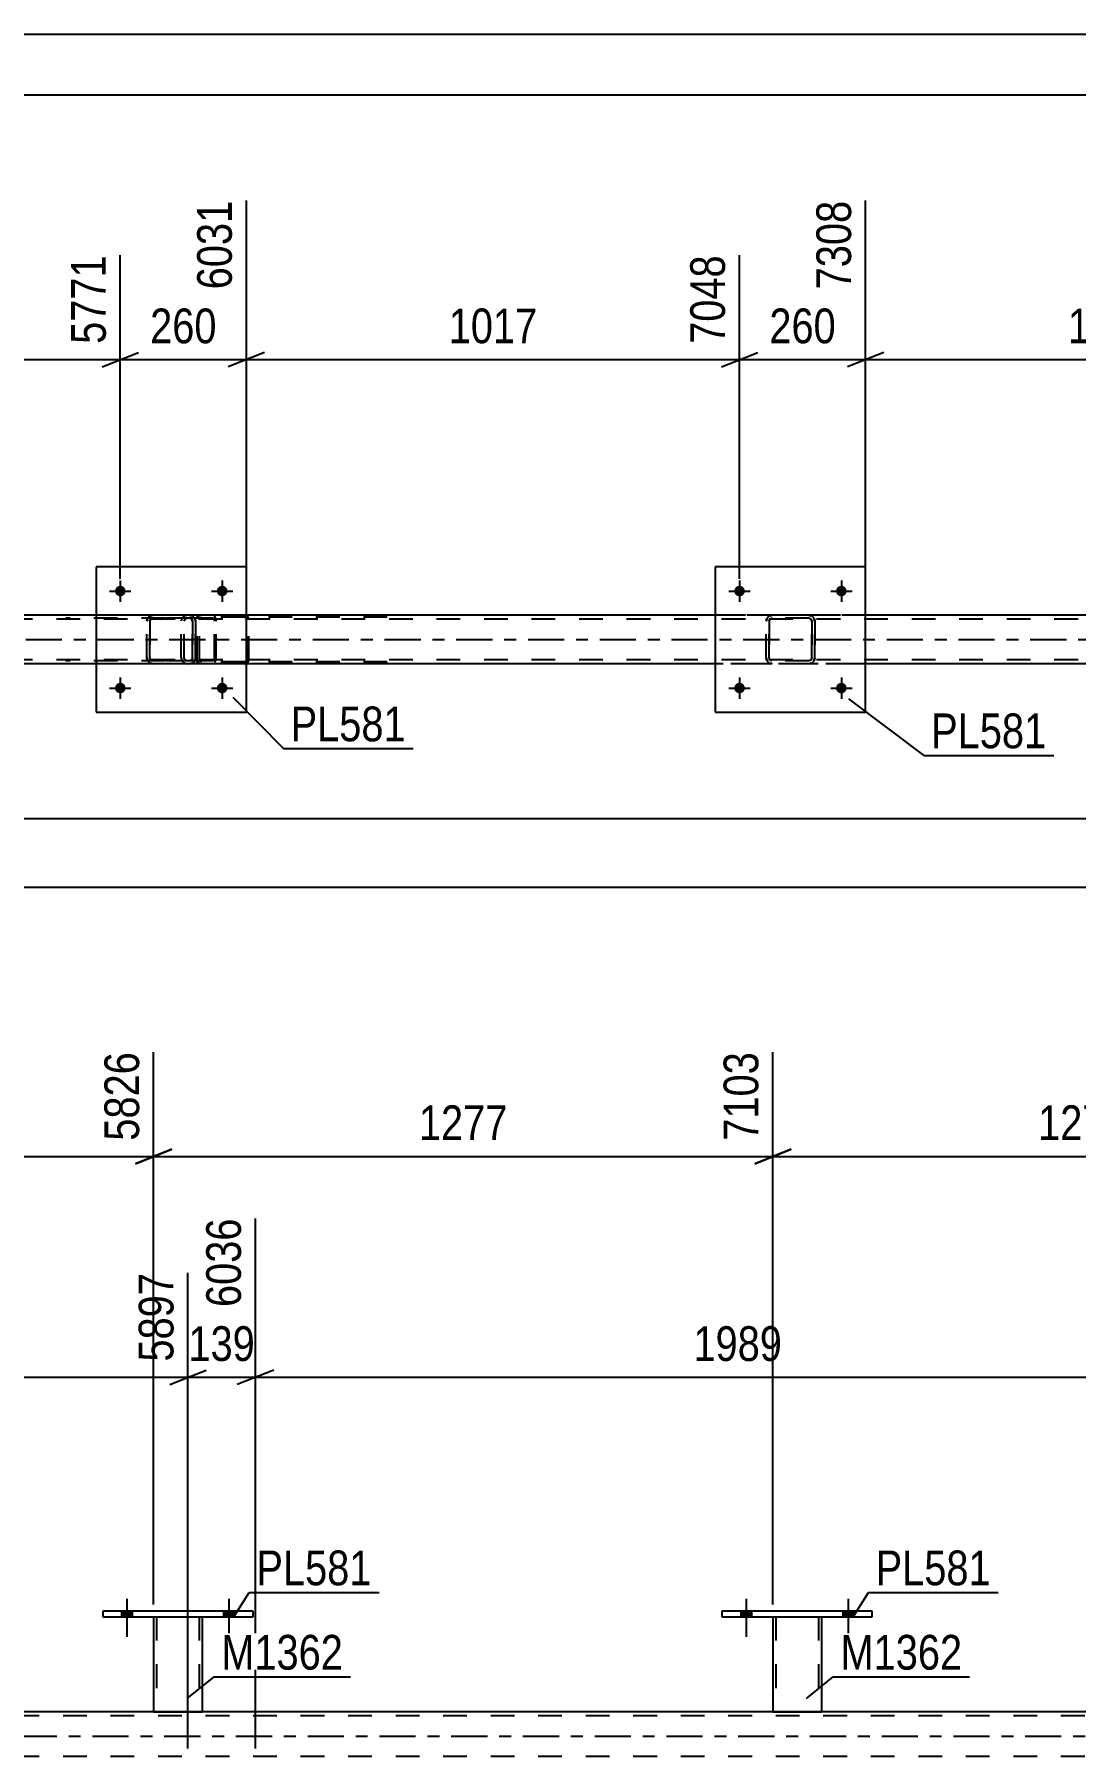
# Model space of a CAD drawing. Header units: millimetres. Extents: x 0 to 841, y 0 to 594.
# Drawn here: x 265.1 to 351, y 452 to 594 of the extents above; entities that cross this region are included whole.
import ezdxf

# ---------------------------------------------------------------- set-up
doc = ezdxf.new("R2010")
doc.units = ezdxf.units.MM
doc.linetypes.add('DXK_LINE_DOT2', pattern=[3.9198, 1.9599, -1.9599])
doc.linetypes.add('DXK_LINE_DOT3', pattern=[5.9187, 2.979, -0.9799, 0.9799, -0.9799])
doc.styles.add('Arial Narrow', font='ARIALN.TTF', dxfattribs={"height": 0.2})

# ---------------------------------------------------------------- blocks, each defined once
blk = doc.blocks.new('Unknown-814748305-1133')
at = {"color": 5, "linetype": 'Continuous'}
for p, q in [((841, 594), (0, 594)), ((836, 589), (5, 589))]:
    blk.add_line(p, q, dxfattribs=at)
blk = doc.blocks.new('Bolt-814748305-4834 - 4824')
at = {"linetype": 'Continuous'}
for points in [[(272.64, 548.09, -1), (271.76, 548.09, -1)], [(281.04, 548.09, -1), (280.16, 548.09, -1)]]:
    blk.add_hatch(color=1, dxfattribs=at).paths.add_polyline_path(points)
at = {"color": 1, "linetype": 'Continuous'}
for p, q in [((272.2, 548.97), (272.2, 547.21)), ((280.6, 548.97), (280.6, 547.21)), ((271.32, 548.09), (273.08, 548.09)), ((279.72, 548.09), (281.48, 548.09))]:
    blk.add_line(p, q, dxfattribs=at)
blk = doc.blocks.new('Bolt-814748305-4835 - 4824')
at = {"linetype": 'Continuous'}
for points in [[(272.64, 540.09, -1), (271.76, 540.09, -1)], [(281.04, 540.09, -1), (280.16, 540.09, -1)]]:
    blk.add_hatch(color=1, dxfattribs=at).paths.add_polyline_path(points)
at = {"color": 1, "linetype": 'Continuous'}
for p, q in [((271.32, 540.09), (273.08, 540.09)), ((272.2, 540.97), (272.2, 539.21)), ((279.72, 540.09), (281.48, 540.09)), ((280.6, 540.97), (280.6, 539.21))]:
    blk.add_line(p, q, dxfattribs=at)
blk = doc.blocks.new('Bolt-814748305-4836 - 4824')
at = {"linetype": 'Continuous'}
for points in [[(323.72, 548.09, -1), (322.84, 548.09, -1)], [(332.12, 548.09, -1), (331.24, 548.09, -1)]]:
    blk.add_hatch(color=1, dxfattribs=at).paths.add_polyline_path(points)
at = {"color": 1, "linetype": 'Continuous'}
for p, q in [((323.28, 548.97), (323.28, 547.21)), ((331.68, 548.97), (331.68, 547.21)), ((322.4, 548.09), (324.16, 548.09)), ((330.8, 548.09), (332.56, 548.09))]:
    blk.add_line(p, q, dxfattribs=at)
blk = doc.blocks.new('Bolt-814748305-4837 - 4824')
at = {"linetype": 'Continuous'}
for points in [[(323.72, 540.09, -1), (322.84, 540.09, -1)], [(332.12, 540.09, -1), (331.24, 540.09, -1)]]:
    blk.add_hatch(color=1, dxfattribs=at).paths.add_polyline_path(points)
at = {"color": 1, "linetype": 'Continuous'}
for p, q in [((322.4, 540.09), (324.16, 540.09)), ((323.28, 540.97), (323.28, 539.21)), ((330.8, 540.09), (332.56, 540.09)), ((331.68, 540.97), (331.68, 539.21))]:
    blk.add_line(p, q, dxfattribs=at)
blk = doc.blocks.new('Part-814748305-4888 - 4824')
at = {"color": 2, "linetype": 'Continuous'}
for p, q in [((333.68, 550.09), (321.28, 550.09)), ((321.28, 550.09), (321.28, 538.09)), ((333.68, 538.09), (333.68, 550.09)), ((321.28, 538.09), (333.68, 538.09))]:
    blk.add_line(p, q, dxfattribs=at)
blk = doc.blocks.new('Part-814748305-4960 - 4824')
at = {"color": 7, "linetype": 'DXK_LINE_DOT2'}
for p, q in [((279.82, 546.09), (267.67, 546.09)), ((279.82, 545.85), (267.67, 545.85)), ((277.26, 545.75), (277.23, 545.61)), ((277.23, 542.57), (277.23, 545.61)), ((277.27, 545.79), (277.26, 545.75)), ((277.48, 545.61), (277.5, 545.7)), ((277.48, 542.57), (277.48, 545.61)), ((277.5, 545.7), (277.56, 545.78)), ((277.73, 546.09), (277.54, 546.05)), ((277.56, 545.78), (277.64, 545.83)), ((277.64, 545.83), (277.73, 545.85)), ((278.55, 546.09), (278.55, 545.85)), ((279.93, 546.05), (279.82, 546.09)), ((279.82, 545.85), (279.88, 545.83)), ((279.88, 545.83), (279.92, 545.78)), ((279.92, 545.78), (279.95, 545.7)), ((280.02, 545.95), (279.93, 546.05)), ((279.95, 545.7), (279.96, 545.61)), ((279.96, 542.57), (279.96, 545.61)), ((280.07, 545.79), (280.02, 545.95)), ((280.1, 545.61), (280.07, 545.79)), ((280.1, 542.57), (280.1, 545.61)), ((279.82, 542.33), (267.67, 542.33)), ((279.82, 542.09), (267.67, 542.09)), ((277.23, 542.57), (277.27, 542.39)), ((277.5, 542.48), (277.48, 542.57)), ((277.56, 542.4), (277.5, 542.48)), ((277.54, 542.13), (277.73, 542.09)), ((277.64, 542.35), (277.56, 542.4)), ((277.73, 542.33), (277.64, 542.35)), ((278.55, 542.09), (278.55, 542.33)), ((279.88, 542.35), (279.82, 542.33)), ((279.82, 542.09), (279.93, 542.13)), ((279.92, 542.4), (279.88, 542.35)), ((279.95, 542.48), (279.92, 542.4)), ((279.93, 542.13), (280.02, 542.23)), ((279.96, 542.57), (279.95, 542.48)), ((280.02, 542.23), (280.03, 542.26)), ((280.03, 542.26), (280.07, 542.39)), ((280.07, 542.39), (280.1, 542.57))]:
    blk.add_line(p, q, dxfattribs=at)
for centre, start, end in [((277.72, 545.6), 111.1941, 156.1506), ((277.72, 542.59), 203.8494, 248.8059)]:
    blk.add_arc(centre, 0.492, start, end, dxfattribs=at)
blk = doc.blocks.new('Part-814748305-4882 - 4824')
at = {"color": 2, "linetype": 'Continuous'}
for p, q in [((282.6, 550.09), (270.2, 550.09)), ((270.2, 550.09), (270.2, 538.09)), ((282.6, 538.09), (282.6, 550.09)), ((270.2, 538.09), (282.6, 538.09))]:
    blk.add_line(p, q, dxfattribs=at)
blk = doc.blocks.new('Part-814748305-4883 - 4824')
at = {"color": 7, "linetype": 'DXK_LINE_DOT2'}
for p, q in [((274.4, 545.61), (274.44, 545.79)), ((274.44, 545.79), (274.4, 545.61)), ((274.4, 542.57), (274.4, 545.61)), ((274.4, 545.61), (274.4, 545.61)), ((274.4, 542.57), (274.4, 545.61)), ((274.64, 545.61), (274.66, 545.7)), ((274.66, 545.7), (274.64, 545.61)), ((274.64, 542.57), (274.64, 545.61)), ((274.64, 545.61), (274.64, 545.61)), ((274.64, 545.61), (274.64, 542.57)), ((274.66, 545.7), (274.71, 545.78)), ((274.71, 545.78), (274.66, 545.7)), ((274.7, 546.05), (274.88, 546.09)), ((274.88, 546.09), (274.7, 546.05)), ((274.71, 545.78), (274.79, 545.83)), ((274.88, 545.85), (274.79, 545.83)), ((277.92, 546.09), (274.88, 546.09)), ((277.92, 545.85), (274.88, 545.85)), ((277.92, 546.09), (278.11, 546.05)), ((278.11, 546.05), (277.92, 546.09)), ((278.01, 545.83), (277.92, 545.85)), ((278.09, 545.78), (278.01, 545.83)), ((278.09, 545.78), (278.14, 545.7)), ((278.14, 545.7), (278.09, 545.78)), ((278.14, 545.7), (278.16, 545.61)), ((278.16, 545.61), (278.14, 545.7)), ((278.16, 542.57), (278.16, 545.61)), ((278.16, 545.61), (278.16, 545.61)), ((278.16, 545.61), (278.16, 542.57)), ((278.37, 545.79), (278.4, 545.61)), ((278.4, 545.61), (278.37, 545.79)), ((278.4, 542.57), (278.4, 545.61)), ((278.4, 545.61), (278.4, 545.61)), ((278.4, 545.61), (278.4, 542.57)), ((274.4, 542.57), (274.4, 542.57)), ((274.44, 542.39), (274.4, 542.57)), ((274.4, 542.57), (274.44, 542.39)), ((274.64, 542.57), (274.64, 542.57)), ((274.66, 542.48), (274.64, 542.57)), ((274.64, 542.57), (274.66, 542.48)), ((274.71, 542.4), (274.66, 542.48)), ((274.66, 542.48), (274.71, 542.4)), ((274.88, 542.09), (274.7, 542.13)), ((274.7, 542.13), (274.88, 542.09)), ((274.79, 542.35), (274.71, 542.4)), ((274.88, 542.33), (274.79, 542.35)), ((277.92, 542.33), (274.88, 542.33)), ((277.92, 542.09), (274.88, 542.09)), ((278.01, 542.35), (277.92, 542.33)), ((278.11, 542.13), (277.92, 542.09)), ((277.92, 542.09), (278.11, 542.13)), ((278.09, 542.4), (278.01, 542.35)), ((278.14, 542.48), (278.09, 542.4)), ((278.09, 542.4), (278.14, 542.48)), ((278.16, 542.57), (278.14, 542.48)), ((278.14, 542.48), (278.16, 542.57)), ((278.16, 542.57), (278.16, 542.57)), ((278.4, 542.57), (278.37, 542.39)), ((278.37, 542.39), (278.4, 542.57)), ((278.4, 542.57), (278.4, 542.57))]:
    blk.add_line(p, q, dxfattribs=at)
at = {"color": 7, "linetype": 'DXK_LINE_DOT3'}
blk.add_line((276.4, 544.09), (276.4, 544.09), dxfattribs=at)
at = {"color": 7, "linetype": 'DXK_LINE_DOT2'}
for centre, start, end in [((274.88, 545.61), 112.5, 157.5), ((274.88, 545.61), 112.5, 157.5), ((277.92, 545.61), 22.5, 67.5), ((277.92, 545.61), 22.5, 67.5), ((274.88, 542.57), 202.5, 247.5), ((274.88, 542.57), 202.5, 247.5), ((277.92, 542.57), 292.5, 337.5), ((277.92, 542.57), 292.5, 337.5)]:
    blk.add_arc(centre, 0.48, start, end, dxfattribs=at)
blk = doc.blocks.new('Part-814748305-4889 - 4824')
at = {"color": 7, "linetype": 'DXK_LINE_DOT2'}
for p, q in [((325.48, 545.61), (325.52, 545.79)), ((325.52, 545.79), (325.48, 545.61)), ((325.48, 542.57), (325.48, 545.61)), ((325.48, 545.61), (325.48, 545.61)), ((325.48, 542.57), (325.48, 545.61)), ((325.72, 545.61), (325.74, 545.7)), ((325.74, 545.7), (325.72, 545.61)), ((325.72, 542.57), (325.72, 545.61)), ((325.72, 545.61), (325.72, 545.61)), ((325.72, 545.61), (325.72, 542.57)), ((325.74, 545.7), (325.79, 545.78)), ((325.79, 545.78), (325.74, 545.7)), ((325.78, 546.05), (325.96, 546.09)), ((325.96, 546.09), (325.78, 546.05)), ((325.79, 545.78), (325.87, 545.83)), ((325.96, 545.85), (325.87, 545.83)), ((329, 546.09), (325.96, 546.09)), ((329, 545.85), (325.96, 545.85)), ((329, 546.09), (329.19, 546.05)), ((329.19, 546.05), (329, 546.09)), ((329.09, 545.83), (329, 545.85)), ((329.17, 545.78), (329.09, 545.83)), ((329.17, 545.78), (329.22, 545.7)), ((329.22, 545.7), (329.17, 545.78)), ((329.22, 545.7), (329.24, 545.61)), ((329.24, 545.61), (329.22, 545.7)), ((329.24, 542.57), (329.24, 545.61)), ((329.24, 545.61), (329.24, 545.61)), ((329.24, 545.61), (329.24, 542.57)), ((329.45, 545.79), (329.48, 545.61)), ((329.48, 545.61), (329.45, 545.79)), ((329.48, 542.57), (329.48, 545.61)), ((329.48, 545.61), (329.48, 545.61)), ((329.48, 545.61), (329.48, 542.57)), ((325.48, 542.57), (325.48, 542.57)), ((325.52, 542.39), (325.48, 542.57)), ((325.48, 542.57), (325.52, 542.39)), ((325.72, 542.57), (325.72, 542.57)), ((325.74, 542.48), (325.72, 542.57)), ((325.72, 542.57), (325.74, 542.48)), ((325.79, 542.4), (325.74, 542.48)), ((325.74, 542.48), (325.79, 542.4)), ((325.96, 542.09), (325.78, 542.13)), ((325.78, 542.13), (325.96, 542.09)), ((325.87, 542.35), (325.79, 542.4)), ((325.96, 542.33), (325.87, 542.35)), ((329, 542.33), (325.96, 542.33)), ((329, 542.09), (325.96, 542.09)), ((329.09, 542.35), (329, 542.33)), ((329.19, 542.13), (329, 542.09)), ((329, 542.09), (329.19, 542.13)), ((329.17, 542.4), (329.09, 542.35)), ((329.22, 542.48), (329.17, 542.4)), ((329.17, 542.4), (329.22, 542.48)), ((329.24, 542.57), (329.22, 542.48)), ((329.22, 542.48), (329.24, 542.57)), ((329.24, 542.57), (329.24, 542.57)), ((329.48, 542.57), (329.45, 542.39)), ((329.45, 542.39), (329.48, 542.57)), ((329.48, 542.57), (329.48, 542.57))]:
    blk.add_line(p, q, dxfattribs=at)
at = {"color": 7, "linetype": 'DXK_LINE_DOT3'}
blk.add_line((327.48, 544.09), (327.48, 544.09), dxfattribs=at)
at = {"color": 7, "linetype": 'DXK_LINE_DOT2'}
for centre, start, end in [((325.96, 545.61), 112.5, 157.5), ((325.96, 545.61), 112.5, 157.5), ((329, 545.61), 22.5, 67.5), ((329, 545.61), 22.5, 67.5), ((325.96, 542.57), 202.5, 247.5), ((325.96, 542.57), 202.5, 247.5), ((329, 542.57), 292.5, 337.5), ((329, 542.57), 292.5, 337.5)]:
    blk.add_arc(centre, 0.48, start, end, dxfattribs=at)
blk = doc.blocks.new('Part-814748305-4961 - 4824')
at = {"color": 7, "linetype": 'DXK_LINE_DOT2'}
for p, q in [((278.57, 545.89), (278.55, 545.77)), ((278.55, 542.41), (278.55, 545.77)), ((278.72, 545.77), (278.73, 545.83)), ((278.72, 542.41), (278.72, 545.77)), ((278.73, 545.83), (278.77, 545.88)), ((278.89, 546.09), (278.76, 546.07)), ((278.77, 545.88), (278.82, 545.92)), ((278.82, 545.92), (278.89, 545.93)), ((294.22, 546.09), (278.89, 546.09)), ((294.22, 545.93), (278.89, 545.93)), ((282.59, 546.07), (282.46, 546.09)), ((282.46, 545.93), (282.53, 545.92)), ((282.53, 545.92), (282.58, 545.88)), ((282.58, 545.88), (282.62, 545.83)), ((282.62, 545.83), (282.63, 545.77)), ((282.63, 542.41), (282.63, 545.77)), ((282.81, 545.77), (282.78, 545.89)), ((282.81, 542.41), (282.81, 545.77)), ((278.55, 542.41), (278.57, 542.29)), ((278.73, 542.35), (278.72, 542.41)), ((278.77, 542.3), (278.73, 542.35)), ((278.76, 542.11), (278.89, 542.09)), ((278.82, 542.26), (278.77, 542.3)), ((278.89, 542.25), (278.82, 542.26)), ((294.22, 542.25), (278.89, 542.25)), ((294.22, 542.09), (278.89, 542.09)), ((282.53, 542.26), (282.46, 542.25)), ((282.46, 542.09), (282.59, 542.11)), ((282.58, 542.3), (282.53, 542.26)), ((282.62, 542.35), (282.58, 542.3)), ((282.63, 542.41), (282.62, 542.35)), ((282.78, 542.29), (282.81, 542.41))]:
    blk.add_line(p, q, dxfattribs=at)
for centre, start, end in [((278.88, 545.76), 110.7583, 155.68), ((282.48, 545.76), 24.32, 69.2417), ((278.88, 542.42), 204.32, 249.2417), ((282.48, 542.42), 290.7583, 335.68)]:
    blk.add_arc(centre, 0.331, start, end, dxfattribs=at)
blk = doc.blocks.new('Part-814748305-5024 - 4824')
at = {"color": 7, "linetype": 'DXK_LINE_DOT2'}
for p, q in [((762.78, 545.77), (98.68, 545.77)), ((762.78, 546.09), (116.96, 546.09)), ((282.6, 546.09), (270.2, 546.09)), ((333.68, 546.09), (321.28, 546.09)), ((762.78, 542.41), (98.68, 542.41)), ((759.62, 542.09), (98.68, 542.09)), ((282.6, 542.09), (270.2, 542.09)), ((333.68, 542.09), (321.28, 542.09))]:
    blk.add_line(p, q, dxfattribs=at)
at = {"color": 2, "linetype": 'Continuous'}
for p, q in [((270.2, 546.09), (231.52, 546.09)), ((321.28, 546.09), (282.6, 546.09)), ((372.36, 546.09), (333.68, 546.09)), ((270.2, 542.09), (231.52, 542.09)), ((321.28, 542.09), (282.6, 542.09)), ((372.36, 542.09), (333.68, 542.09))]:
    blk.add_line(p, q, dxfattribs=at)
at = {"color": 7, "linetype": 'DXK_LINE_DOT3'}
blk.add_line((98.68, 544.09), (762.78, 544.09), dxfattribs=at)
blk = doc.blocks.new('Bolt-814748305-3016 - 3007')
at = {"linetype": 'Continuous'}
for points in [[(323.39, 463.48), (324.27, 463.48), (324.27, 463.96), (323.39, 463.96)], [(331.79, 463.48), (332.67, 463.48), (332.67, 463.96), (331.79, 463.96)]]:
    blk.add_hatch(color=1, dxfattribs=at).paths.add_polyline_path(points)
at = {"color": 1, "linetype": 'Continuous'}
for p, q in [((323.83, 464.96), (323.83, 461.84)), ((332.23, 464.96), (332.23, 461.84)), ((323.39, 463.96), (323.39, 463.48)), ((324.27, 463.96), (324.27, 463.48)), ((331.79, 463.96), (331.79, 463.48)), ((332.67, 463.96), (332.67, 463.48))]:
    blk.add_line(p, q, dxfattribs=at)
blk = doc.blocks.new('Bolt-814748305-3017 - 3007')
at = {"linetype": 'Continuous'}
for points in [[(323.39, 463.48), (324.27, 463.48), (324.27, 463.96), (323.39, 463.96)], [(331.79, 463.48), (332.67, 463.48), (332.67, 463.96), (331.79, 463.96)]]:
    blk.add_hatch(color=1, dxfattribs=at).paths.add_polyline_path(points)
at = {"color": 1, "linetype": 'Continuous'}
for p, q in [((323.83, 464.96), (323.83, 461.84)), ((332.23, 464.96), (332.23, 461.84)), ((323.39, 463.96), (323.39, 463.48)), ((324.27, 463.96), (324.27, 463.48)), ((331.79, 463.96), (331.79, 463.48)), ((332.67, 463.96), (332.67, 463.48))]:
    blk.add_line(p, q, dxfattribs=at)
blk = doc.blocks.new('Bolt-814748305-3018 - 3007')
at = {"linetype": 'Continuous'}
for points in [[(272.31, 463.48), (273.19, 463.48), (273.19, 463.96), (272.31, 463.96)], [(280.71, 463.48), (281.59, 463.48), (281.59, 463.96), (280.71, 463.96)]]:
    blk.add_hatch(color=1, dxfattribs=at).paths.add_polyline_path(points)
at = {"color": 1, "linetype": 'Continuous'}
for p, q in [((272.75, 464.96), (272.75, 461.84)), ((281.15, 464.96), (281.15, 461.84)), ((272.31, 463.96), (272.31, 463.48)), ((273.19, 463.96), (273.19, 463.48)), ((280.71, 463.96), (280.71, 463.48)), ((281.59, 463.96), (281.59, 463.48))]:
    blk.add_line(p, q, dxfattribs=at)
blk = doc.blocks.new('Bolt-814748305-3019 - 3007')
at = {"linetype": 'Continuous'}
for points in [[(272.31, 463.48), (273.19, 463.48), (273.19, 463.96), (272.31, 463.96)], [(280.71, 463.48), (281.59, 463.48), (281.59, 463.96), (280.71, 463.96)]]:
    blk.add_hatch(color=1, dxfattribs=at).paths.add_polyline_path(points)
at = {"color": 1, "linetype": 'Continuous'}
for p, q in [((272.75, 464.96), (272.75, 461.84)), ((281.15, 464.96), (281.15, 461.84)), ((272.31, 463.96), (272.31, 463.48)), ((273.19, 463.96), (273.19, 463.48)), ((280.71, 463.96), (280.71, 463.48)), ((281.59, 463.96), (281.59, 463.48))]:
    blk.add_line(p, q, dxfattribs=at)
blk = doc.blocks.new('Part-814748305-3147 - 3007')
at = {"color": 7, "linetype": 'DXK_LINE_DOT2'}
for p, q in [((326.03, 463.49), (330.03, 463.49)), ((326.03, 463.48), (326.03, 463.49)), ((326.03, 463.49), (326.03, 463.48)), ((326.27, 463.49), (326.27, 455.64)), ((329.79, 463.49), (329.79, 455.64)), ((330.03, 463.49), (330.03, 463.48)), ((330.03, 463.48), (330.03, 463.49)), ((329.73, 455.64), (329.77, 455.64)), ((329.73, 455.64), (329.77, 455.64)), ((329.77, 455.64), (329.79, 455.64)), ((329.77, 455.64), (329.79, 455.64))]:
    blk.add_line(p, q, dxfattribs=at)
at = {"color": 2, "linetype": 'Continuous'}
for p, q in [((326.03, 463.48), (326.03, 455.64)), ((330.03, 463.48), (330.03, 455.64)), ((326.03, 455.64), (330.03, 455.64))]:
    blk.add_line(p, q, dxfattribs=at)
blk = doc.blocks.new('Part-814748305-3152 - 3007')
at = {"color": 2, "linetype": 'Continuous'}
for p, q in [((321.83, 463.96), (321.83, 463.48)), ((334.23, 463.96), (321.83, 463.96)), ((321.83, 463.48), (334.23, 463.48)), ((334.23, 463.48), (334.23, 463.96))]:
    blk.add_line(p, q, dxfattribs=at)
blk = doc.blocks.new('Part-814748305-3157 - 3007')
at = {"color": 7, "linetype": 'DXK_LINE_DOT2'}
for p, q in [((274.95, 463.49), (278.95, 463.49)), ((274.95, 463.48), (274.95, 463.49)), ((274.95, 463.49), (274.95, 463.48)), ((275.19, 463.49), (275.19, 455.64)), ((278.71, 463.49), (278.71, 455.64)), ((278.95, 463.49), (278.95, 463.48)), ((278.95, 463.48), (278.95, 463.49)), ((278.65, 455.64), (278.69, 455.64)), ((278.65, 455.64), (278.69, 455.64)), ((278.69, 455.64), (278.71, 455.64)), ((278.69, 455.64), (278.71, 455.64))]:
    blk.add_line(p, q, dxfattribs=at)
at = {"color": 2, "linetype": 'Continuous'}
for p, q in [((274.95, 463.48), (274.95, 455.64)), ((278.95, 463.48), (278.95, 455.64)), ((274.95, 455.64), (278.95, 455.64))]:
    blk.add_line(p, q, dxfattribs=at)
blk = doc.blocks.new('Part-814748305-3162 - 3007')
at = {"color": 2, "linetype": 'Continuous'}
for p, q in [((270.75, 463.96), (270.75, 463.48)), ((283.15, 463.96), (270.75, 463.96)), ((270.75, 463.48), (283.15, 463.48)), ((283.15, 463.48), (283.15, 463.96))]:
    blk.add_line(p, q, dxfattribs=at)
blk = doc.blocks.new('Part-814748305-3316 - 3007')
at = {"color": 7, "linetype": 'DXK_LINE_DOT2'}
for p, q in [((763.33, 455.32), (56.83, 455.32)), ((763.33, 451.96), (56.83, 451.96))]:
    blk.add_line(p, q, dxfattribs=at)
at = {"color": 2, "linetype": 'Continuous'}
blk.add_line((763.33, 455.64), (125.71, 455.64), dxfattribs=at)
at = {"color": 7, "linetype": 'DXK_LINE_DOT3'}
blk.add_line((56.83, 453.64), (763.33, 453.64), dxfattribs=at)
blk = doc.blocks.new('StraightDimension-814748305-9619 - 4824')
at = {"color": 7, "linetype": 'Continuous'}
for p, q in [((282.6, 547.09), (282.6, 580.29)), ((272.2, 549.09), (272.2, 575.79)), ((270.7, 566.58), (273.7, 567.78)), ((272.2, 567.18), (282.6, 567.18)), ((284.1, 567.78), (281.1, 566.58))]:
    blk.add_line(p, q, dxfattribs=at)
at = {"color": 0}
blk.add_wipeout([(280.74, 567.93), (280.74, 572.13), (274.06, 572.13), (274.06, 567.93)], dxfattribs=at)
at = {"color": 3, "style": 'Arial Narrow'}
blk.add_text('260', height=2.863, dxfattribs=at).set_placement((274.66, 568.53))
at = {"color": 0, "linetype": 'Continuous'}
blk.add_wipeout([(282, 580.89), (277.8, 580.89), (277.8, 572.38), (282, 572.38)], dxfattribs=at)
at = {"color": 3, "linetype": 'Continuous', "style": 'Arial Narrow'}
blk.add_text('6031', height=2.863, rotation=90.0002, dxfattribs=at).set_placement((281.4, 572.98))
blk = doc.blocks.new('StraightDimension-814748305-5067 - 4824')
at = {"color": 7, "linetype": 'Continuous'}
blk.add_line((56.12, 523.66), (763.42, 523.66), dxfattribs=at)
blk = doc.blocks.new('StraightDimension-814748305-8952 - 4824')
at = {"color": 7, "linetype": 'Continuous'}
blk.add_line((56.76, 529.33), (762.78, 529.33), dxfattribs=at)
blk = doc.blocks.new('StraightDimension-814748305-9616 - 4824')
at = {"color": 7, "linetype": 'Continuous'}
for p, q in [((333.68, 547.09), (333.68, 580.29)), ((374.36, 549.09), (374.36, 575.79)), ((335.18, 567.78), (332.18, 566.58)), ((333.68, 567.18), (374.36, 567.18)), ((372.86, 566.58), (375.86, 567.78))]:
    blk.add_line(p, q, dxfattribs=at)
at = {"color": 0}
blk.add_wipeout([(358.28, 567.93), (358.28, 572.13), (349.77, 572.13), (349.77, 567.93)], dxfattribs=at)
at = {"color": 3, "style": 'Arial Narrow'}
blk.add_text('1017', height=2.863, dxfattribs=at).set_placement((350.37, 568.53))
at = {"color": 0, "linetype": 'Continuous'}
blk.add_wipeout([(373.76, 576.39), (369.56, 576.39), (369.56, 567.88), (373.76, 567.88)], dxfattribs=at)
at = {"color": 3, "linetype": 'Continuous', "style": 'Arial Narrow'}
blk.add_text('8325', height=2.863, rotation=90.0002, dxfattribs=at).set_placement((373.16, 568.48))
blk = doc.blocks.new('StraightDimension-814748305-9617 - 4824')
at = {"color": 7, "linetype": 'Continuous'}
for p, q in [((333.68, 547.09), (333.68, 580.29)), ((323.28, 549.09), (323.28, 575.79)), ((321.78, 566.58), (324.78, 567.78)), ((323.28, 567.18), (333.68, 567.18)), ((335.18, 567.78), (332.18, 566.58))]:
    blk.add_line(p, q, dxfattribs=at)
at = {"color": 0}
blk.add_wipeout([(331.82, 567.93), (331.82, 572.13), (325.14, 572.13), (325.14, 567.93)], dxfattribs=at)
at = {"color": 3, "style": 'Arial Narrow'}
blk.add_text('260', height=2.863, dxfattribs=at).set_placement((325.74, 568.53))
at = {"color": 0, "linetype": 'Continuous'}
blk.add_wipeout([(333.08, 580.89), (328.88, 580.89), (328.88, 572.38), (333.08, 572.38)], dxfattribs=at)
at = {"color": 3, "linetype": 'Continuous', "style": 'Arial Narrow'}
blk.add_text('7308', height=2.863, rotation=90.0002, dxfattribs=at).set_placement((332.48, 572.98))
blk = doc.blocks.new('StraightDimension-814748305-9618 - 4824')
at = {"color": 7, "linetype": 'Continuous'}
for p, q in [((282.6, 547.09), (282.6, 580.29)), ((323.28, 549.09), (323.28, 575.79)), ((284.1, 567.78), (281.1, 566.58)), ((282.6, 567.18), (323.28, 567.18)), ((321.78, 566.58), (324.78, 567.78))]:
    blk.add_line(p, q, dxfattribs=at)
at = {"color": 0}
blk.add_wipeout([(307.2, 567.93), (307.2, 572.13), (298.69, 572.13), (298.69, 567.93)], dxfattribs=at)
at = {"color": 3, "style": 'Arial Narrow'}
blk.add_text('1017', height=2.863, dxfattribs=at).set_placement((299.29, 568.53))
at = {"color": 0, "linetype": 'Continuous'}
blk.add_wipeout([(322.68, 576.39), (318.48, 576.39), (318.48, 567.88), (322.68, 567.88)], dxfattribs=at)
at = {"color": 3, "linetype": 'Continuous', "style": 'Arial Narrow'}
blk.add_text('7048', height=2.863, rotation=90.0002, dxfattribs=at).set_placement((322.08, 568.48))
blk = doc.blocks.new('StraightDimension-814748305-9620 - 4824')
at = {"color": 7, "linetype": 'Continuous'}
for p, q in [((231.52, 547.09), (231.52, 580.29)), ((272.2, 549.09), (272.2, 575.79)), ((233.02, 567.78), (230.02, 566.58)), ((231.52, 567.18), (272.2, 567.18)), ((270.7, 566.58), (273.7, 567.78))]:
    blk.add_line(p, q, dxfattribs=at)
at = {"color": 0}
blk.add_wipeout([(256.12, 567.93), (256.12, 572.13), (247.61, 572.13), (247.61, 567.93)], dxfattribs=at)
at = {"color": 3, "style": 'Arial Narrow'}
blk.add_text('1017', height=2.863, dxfattribs=at).set_placement((248.21, 568.53))
at = {"color": 0, "linetype": 'Continuous'}
blk.add_wipeout([(271.6, 576.39), (267.4, 576.39), (267.4, 567.88), (271.6, 567.88)], dxfattribs=at)
at = {"color": 3, "linetype": 'Continuous', "style": 'Arial Narrow'}
blk.add_text('5771', height=2.863, rotation=90.0002, dxfattribs=at).set_placement((271, 568.48))
blk = doc.blocks.new('StraightDimension-814748305-4062 - 3007')
at = {"color": 7, "linetype": 'Continuous'}
for p, q in [((283.35, 452.64), (283.35, 496.35)), ((277.78, 452.64), (277.78, 491.85)), ((276.28, 482.64), (279.28, 483.84)), ((277.78, 483.24), (283.35, 483.24)), ((284.85, 483.84), (281.85, 482.64))]:
    blk.add_line(p, q, dxfattribs=at)
at = {"color": 0}
blk.add_wipeout([(283.91, 483.99), (283.91, 488.19), (277.22, 488.19), (277.22, 483.99)], dxfattribs=at)
at = {"color": 3, "style": 'Arial Narrow'}
blk.add_text('139', height=2.863, dxfattribs=at).set_placement((277.82, 484.59))
at = {"color": 0, "linetype": 'Continuous'}
blk.add_wipeout([(282.75, 496.95), (278.55, 496.95), (278.55, 488.44), (282.75, 488.44)], dxfattribs=at)
at = {"color": 3, "linetype": 'Continuous', "style": 'Arial Narrow'}
blk.add_text('6036', height=2.863, rotation=90.0002, dxfattribs=at).set_placement((282.15, 489.04))
blk = doc.blocks.new('StraightDimension-814748305-8096 - 3007')
at = {"color": 7, "linetype": 'Continuous'}
for p, q in [((223.87, 464.49), (223.87, 510.07)), ((274.95, 464.49), (274.95, 510.07)), ((225.37, 502.06), (222.37, 500.86)), ((223.87, 501.46), (274.95, 501.46)), ((273.45, 500.86), (276.45, 502.06))]:
    blk.add_line(p, q, dxfattribs=at)
at = {"color": 0}
blk.add_wipeout([(253.67, 502.21), (253.67, 506.41), (245.15, 506.41), (245.15, 502.21)], dxfattribs=at)
at = {"color": 3, "style": 'Arial Narrow'}
blk.add_text('1277', height=2.863, dxfattribs=at).set_placement((245.75, 502.81))
at = {"color": 0, "linetype": 'Continuous'}
blk.add_wipeout([(274.35, 510.67), (270.15, 510.67), (270.15, 502.15), (274.35, 502.15)], dxfattribs=at)
at = {"color": 3, "linetype": 'Continuous', "style": 'Arial Narrow'}
blk.add_text('5826', height=2.863, rotation=90.0002, dxfattribs=at).set_placement((273.75, 502.76))
blk = doc.blocks.new('StraightDimension-814748305-4081 - 3007')
at = {"color": 7, "linetype": 'Continuous'}
for p, q in [((283.35, 452.64), (283.35, 496.35)), ((362.91, 452.64), (362.91, 491.85)), ((284.85, 483.84), (281.85, 482.64)), ((283.35, 483.24), (362.91, 483.24)), ((361.41, 482.64), (364.41, 483.84))]:
    blk.add_line(p, q, dxfattribs=at)
at = {"color": 0}
blk.add_wipeout([(327.39, 483.99), (327.39, 488.19), (318.88, 488.19), (318.88, 483.99)], dxfattribs=at)
at = {"color": 3, "style": 'Arial Narrow'}
blk.add_text('1989', height=2.863, dxfattribs=at).set_placement((319.48, 484.59))
at = {"color": 0, "linetype": 'Continuous'}
blk.add_wipeout([(362.31, 492.45), (358.11, 492.45), (358.11, 483.94), (362.31, 483.94)], dxfattribs=at)
at = {"color": 3, "linetype": 'Continuous', "style": 'Arial Narrow'}
blk.add_text('8025', height=2.863, rotation=90.0002, dxfattribs=at).set_placement((361.71, 484.54))
blk = doc.blocks.new('StraightDimension-814748305-4038 - 3007')
at = {"color": 7, "linetype": 'Continuous'}
for p, q in [((198.22, 452.64), (198.22, 496.35)), ((277.78, 452.64), (277.78, 491.85)), ((199.72, 483.84), (196.72, 482.64)), ((198.22, 483.24), (277.78, 483.24)), ((276.28, 482.64), (279.28, 483.84))]:
    blk.add_line(p, q, dxfattribs=at)
at = {"color": 0}
blk.add_wipeout([(242.25, 483.99), (242.25, 488.19), (233.74, 488.19), (233.74, 483.99)], dxfattribs=at)
at = {"color": 3, "style": 'Arial Narrow'}
blk.add_text('1989', height=2.863, dxfattribs=at).set_placement((234.34, 484.59))
at = {"color": 0, "linetype": 'Continuous'}
blk.add_wipeout([(277.18, 492.45), (272.98, 492.45), (272.98, 483.94), (277.18, 483.94)], dxfattribs=at)
at = {"color": 3, "linetype": 'Continuous', "style": 'Arial Narrow'}
blk.add_text('5897', height=2.863, rotation=90.0002, dxfattribs=at).set_placement((276.58, 484.54))
blk = doc.blocks.new('StraightDimension-814748305-8094 - 3007')
at = {"color": 7, "linetype": 'Continuous'}
for p, q in [((326.03, 464.49), (326.03, 510.07)), ((377.11, 464.49), (377.11, 510.07)), ((327.53, 502.06), (324.53, 500.86)), ((326.03, 501.46), (377.11, 501.46)), ((375.61, 500.86), (378.61, 502.06))]:
    blk.add_line(p, q, dxfattribs=at)
at = {"color": 0}
blk.add_wipeout([(355.83, 502.21), (355.83, 506.41), (347.31, 506.41), (347.31, 502.21)], dxfattribs=at)
at = {"color": 3, "style": 'Arial Narrow'}
blk.add_text('1277', height=2.863, dxfattribs=at).set_placement((347.91, 502.81))
at = {"color": 0, "linetype": 'Continuous'}
blk.add_wipeout([(376.51, 510.67), (372.31, 510.67), (372.31, 502.15), (376.51, 502.15)], dxfattribs=at)
at = {"color": 3, "linetype": 'Continuous', "style": 'Arial Narrow'}
blk.add_text('8380', height=2.863, rotation=90.0002, dxfattribs=at).set_placement((375.91, 502.76))
blk = doc.blocks.new('StraightDimension-814748305-8095 - 3007')
at = {"color": 7, "linetype": 'Continuous'}
for p, q in [((274.95, 464.49), (274.95, 510.07)), ((326.03, 464.49), (326.03, 510.07)), ((276.45, 502.06), (273.45, 500.86)), ((274.95, 501.46), (326.03, 501.46)), ((324.53, 500.86), (327.53, 502.06))]:
    blk.add_line(p, q, dxfattribs=at)
at = {"color": 0}
blk.add_wipeout([(304.75, 502.21), (304.75, 506.41), (296.23, 506.41), (296.23, 502.21)], dxfattribs=at)
at = {"color": 3, "style": 'Arial Narrow'}
blk.add_text('1277', height=2.863, dxfattribs=at).set_placement((296.83, 502.81))
at = {"color": 0, "linetype": 'Continuous'}
blk.add_wipeout([(325.43, 510.67), (321.23, 510.67), (321.23, 502.15), (325.43, 502.15)], dxfattribs=at)
at = {"color": 3, "linetype": 'Continuous', "style": 'Arial Narrow'}
blk.add_text('7103', height=2.863, rotation=90.0002, dxfattribs=at).set_placement((324.83, 502.76))
blk = doc.blocks.new('Mark-814748305-4878 - 4824')
at = {"color": 0}
blk.add_wipeout([(295.76, 535.7), (295.76, 538.7), (286.25, 538.7), (286.25, 535.7)], dxfattribs=at)
blk.add_wipeout([(295.76, 535.7), (295.76, 538.7), (286.25, 538.7), (286.25, 535.7)], dxfattribs=at)
at = {"color": 30, "linetype": 'Continuous'}
for p, q in [((281.47, 539.34), (285.65, 535.1)), ((285.65, 535.1), (296.36, 535.1))]:
    blk.add_line(p, q, dxfattribs=at)
at = {"color": 3, "style": 'Arial Narrow'}
blk.add_text('PL581', height=2.863, dxfattribs=at).set_placement((286.25, 535.7))
blk = doc.blocks.new('Mark-814748305-4884 - 4824')
at = {"color": 0}
blk.add_wipeout([(348.6, 535.13), (348.6, 538.13), (339.09, 538.13), (339.09, 535.13)], dxfattribs=at)
blk.add_wipeout([(348.6, 535.13), (348.6, 538.13), (339.09, 538.13), (339.09, 535.13)], dxfattribs=at)
at = {"color": 30, "linetype": 'Continuous'}
for p, q in [((332.28, 539.21), (338.49, 534.53)), ((338.49, 534.53), (349.2, 534.53))]:
    blk.add_line(p, q, dxfattribs=at)
at = {"color": 3, "style": 'Arial Narrow'}
blk.add_text('PL581', height=2.863, dxfattribs=at).set_placement((339.09, 535.13))
blk = doc.blocks.new('Mark-814748305-3148 - 3007')
at = {"color": 0}
blk.add_wipeout([(344.02, 466.09), (344.02, 469.09), (334.51, 469.09), (334.51, 466.09)], dxfattribs=at)
blk.add_wipeout([(344.02, 466.09), (344.02, 469.09), (334.51, 469.09), (334.51, 466.09)], dxfattribs=at)
at = {"color": 30, "linetype": 'Continuous'}
for p, q in [((332.64, 463.48), (333.91, 465.49)), ((333.91, 465.49), (344.62, 465.49))]:
    blk.add_line(p, q, dxfattribs=at)
at = {"color": 3, "style": 'Arial Narrow'}
blk.add_text('PL581', height=2.863, dxfattribs=at).set_placement((334.51, 466.09))
blk = doc.blocks.new('Mark-814748305-3143 - 3007')
at = {"color": 0}
blk.add_wipeout([(341.66, 459.13), (341.66, 462.13), (331.61, 462.13), (331.61, 459.13)], dxfattribs=at)
blk.add_wipeout([(341.66, 459.13), (341.66, 462.13), (331.61, 462.13), (331.61, 459.13)], dxfattribs=at)
at = {"color": 30, "linetype": 'Continuous'}
for p, q in [((328.8, 456.75), (331.01, 458.53)), ((331.01, 458.53), (342.26, 458.53))]:
    blk.add_line(p, q, dxfattribs=at)
at = {"color": 3, "style": 'Arial Narrow'}
blk.add_text('M1362', height=2.863, dxfattribs=at).set_placement((331.61, 459.13))
blk = doc.blocks.new('Mark-814748305-3158 - 3007')
at = {"color": 0}
blk.add_wipeout([(292.94, 466.09), (292.94, 469.09), (283.43, 469.09), (283.43, 466.09)], dxfattribs=at)
blk.add_wipeout([(292.94, 466.09), (292.94, 469.09), (283.43, 469.09), (283.43, 466.09)], dxfattribs=at)
at = {"color": 30, "linetype": 'Continuous'}
for p, q in [((281.56, 463.48), (282.83, 465.49)), ((282.83, 465.49), (293.54, 465.49))]:
    blk.add_line(p, q, dxfattribs=at)
at = {"color": 3, "style": 'Arial Narrow'}
blk.add_text('PL581', height=2.863, dxfattribs=at).set_placement((283.43, 466.09))
blk = doc.blocks.new('Mark-814748305-3153 - 3007')
at = {"color": 0}
blk.add_wipeout([(290.58, 459.13), (290.58, 462.13), (280.53, 462.13), (280.53, 459.13)], dxfattribs=at)
blk.add_wipeout([(290.58, 459.13), (290.58, 462.13), (280.53, 462.13), (280.53, 459.13)], dxfattribs=at)
at = {"color": 30, "linetype": 'Continuous'}
for p, q in [((277.72, 456.75), (279.93, 458.53)), ((279.93, 458.53), (291.18, 458.53))]:
    blk.add_line(p, q, dxfattribs=at)
at = {"color": 3, "style": 'Arial Narrow'}
blk.add_text('M1362', height=2.863, dxfattribs=at).set_placement((280.53, 459.13))

msp = doc.modelspace()

# ---------------------------------------------------------------- block references
for name in ['Unknown-814748305-1133', 'Part-814748305-4882 - 4824', 'Part-814748305-4888 - 4824', 'Bolt-814748305-4834 - 4824', 'Bolt-814748305-4836 - 4824', 'Part-814748305-5024 - 4824', 'Part-814748305-4960 - 4824', 'Part-814748305-4883 - 4824', 'Part-814748305-4961 - 4824', 'Part-814748305-4889 - 4824', 'Bolt-814748305-4835 - 4824', 'Bolt-814748305-4837 - 4824', 'Bolt-814748305-3018 - 3007', 'Bolt-814748305-3019 - 3007', 'Bolt-814748305-3016 - 3007', 'Bolt-814748305-3017 - 3007', 'Part-814748305-3162 - 3007', 'Part-814748305-3157 - 3007', 'Part-814748305-3152 - 3007', 'Part-814748305-3147 - 3007', 'Part-814748305-3316 - 3007']:
    msp.add_blockref(name, (0, 0))

# ---------------------------------------------------------------- next in the draw order: block references
for name in ['StraightDimension-814748305-9619 - 4824', 'StraightDimension-814748305-9616 - 4824', 'StraightDimension-814748305-5067 - 4824', 'StraightDimension-814748305-4062 - 3007']:
    msp.add_blockref(name, (0, 0))

# ---------------------------------------------------------------- next in the draw order: block references
for name in ['StraightDimension-814748305-9620 - 4824', 'StraightDimension-814748305-9617 - 4824', 'StraightDimension-814748305-8952 - 4824', 'StraightDimension-814748305-8096 - 3007', 'StraightDimension-814748305-4081 - 3007']:
    msp.add_blockref(name, (0, 0))

# ---------------------------------------------------------------- next in the draw order: block references
for name in ['StraightDimension-814748305-9618 - 4824', 'Mark-814748305-4878 - 4824', 'Mark-814748305-4884 - 4824', 'StraightDimension-814748305-8094 - 3007', 'StraightDimension-814748305-4038 - 3007', 'Mark-814748305-3143 - 3007']:
    msp.add_blockref(name, (0, 0))

# ---------------------------------------------------------------- next in the draw order: block references
for name in ['StraightDimension-814748305-8095 - 3007', 'Mark-814748305-3148 - 3007', 'Mark-814748305-3153 - 3007']:
    msp.add_blockref(name, (0, 0))

# ---------------------------------------------------------------- next in the draw order: block references
msp.add_blockref('Mark-814748305-3158 - 3007', (0, 0))

doc.saveas('drawing.dxf')
